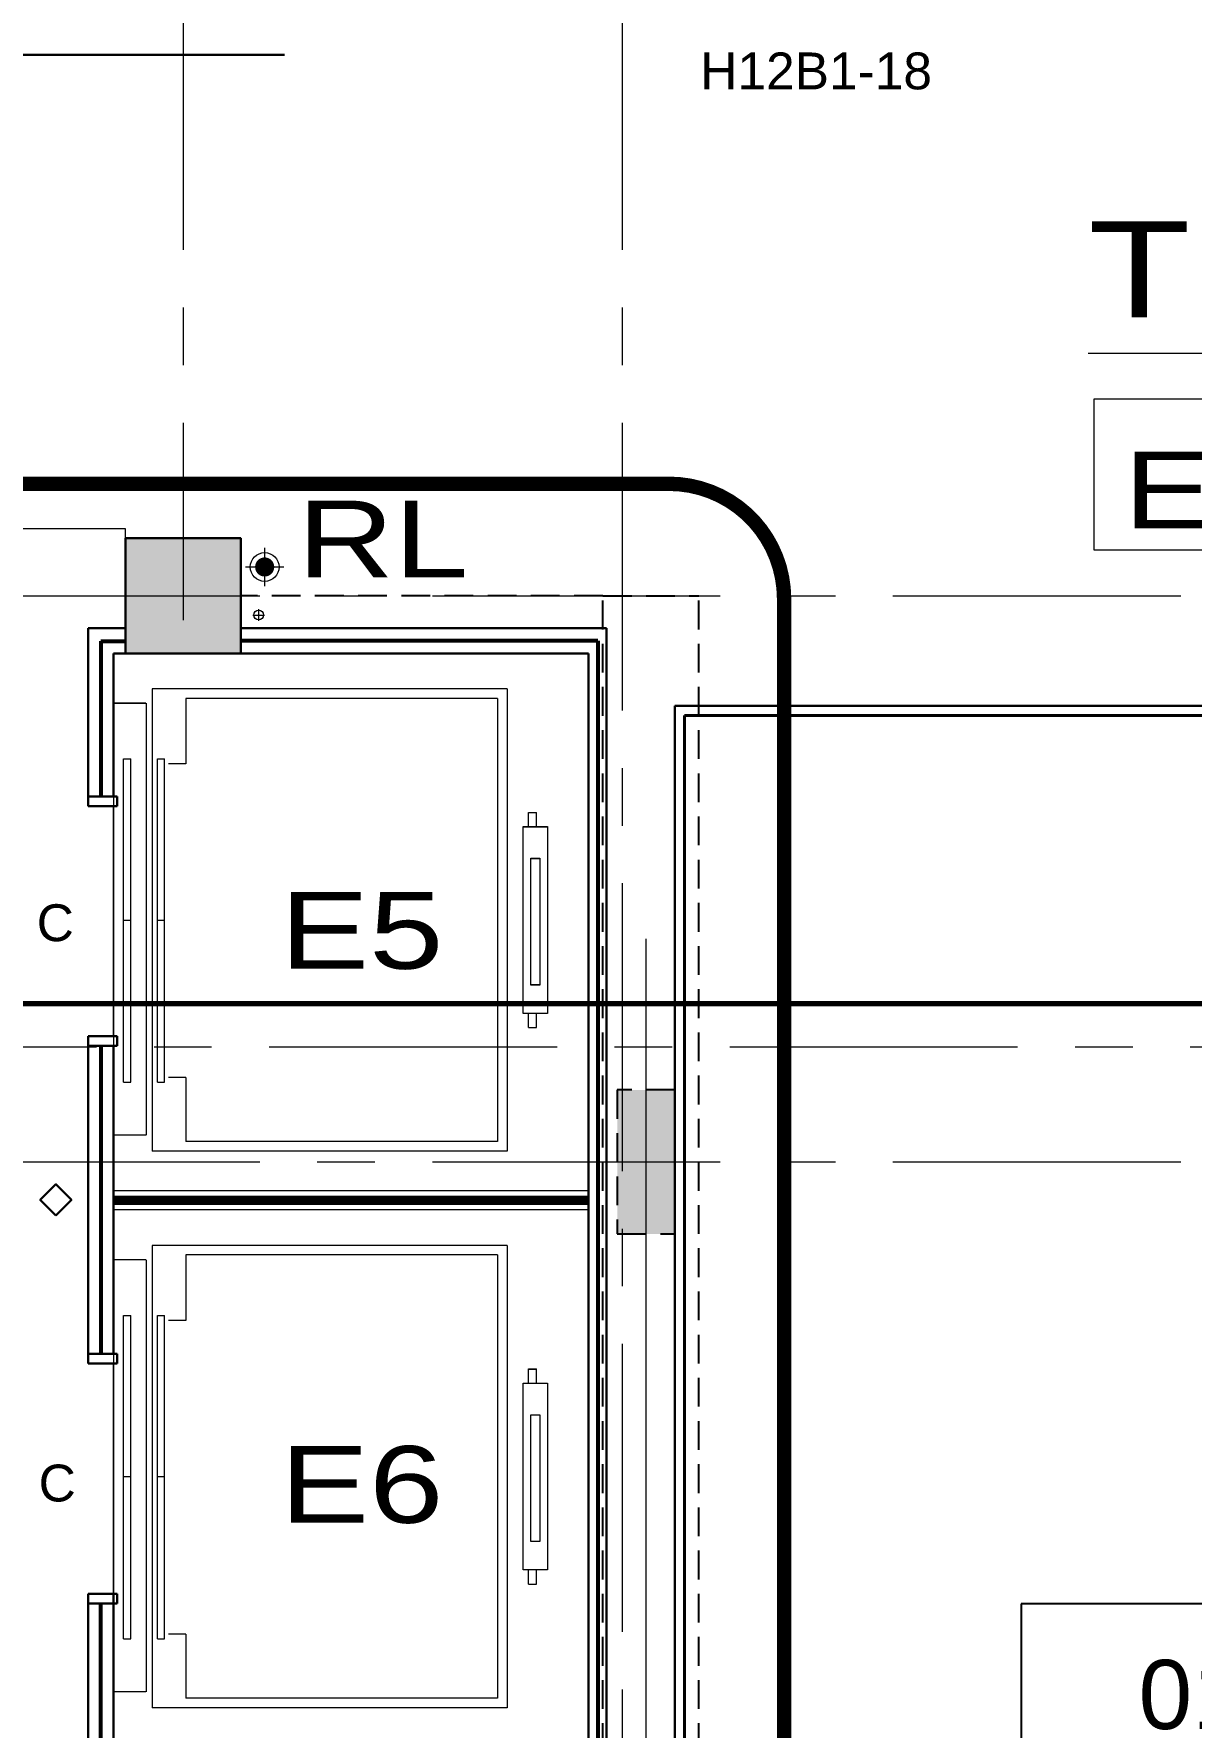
# Model space of a CAD drawing. Header units: inches. Extents: x -26575 to 27, y -11337 to 2257.
# Drawn here: x -22623.6 to -22382.4, y 785.4 to 1138.3 of the extents above; entities that cross this region are included whole.
import ezdxf
from ezdxf import colors
from ezdxf.entities.mleader import LeaderData, LeaderLine
from ezdxf.enums import TextEntityAlignment as Align
from ezdxf.math import Vec2, Vec3

# ---------------------------------------------------------------- set-up
doc = ezdxf.new("R2010")
doc.units = ezdxf.units.IN
doc.header["$LTSCALE"] = 48
doc.header["$MEASUREMENT"] = 0
for name, pattern in [('A106$0$CENTER', [2, 1.25, -0.25, 0.25, -0.25]), ('A112$0$CENTER', [2, 1.25, -0.25, 0.25, -0.25]), ('DASHED2', [0.375, 0.25, -0.125]), ('NB - 12th floor_plan$0$HIDDEN2', [0.1875, 0.125, -0.0625])]:
    doc.linetypes.add(name, pattern=pattern)
for name, color, linetype in [('A-Detl-Iden', 3, 'Continuous'), ('A106$0$A-ANNO-TEXT', 8, 'Continuous'), ('A106$0$A-AREA-IDEN', 8, 'Continuous'), ('A106$0$A-COLS FLR 4-12', 8, 'Continuous'), ('A106$0$A-DOOR-FRAM', 8, 'Continuous'), ('A106$0$A-ELEV-DDBT', 8, 'Continuous'), ('A106$0$A-FLOR-EVTR', 8, 'Continuous'), ('A106$0$A-FLOR-OPENING', 8, 'Continuous'), ('A106$0$A-FLOR-SLEEVE', 8, 'Continuous'), ('A106$0$A-GRID-GRDP0-15', 8, 'Continuous'), ('A106$0$A-ROOF-LEAD-3-12', 8, 'Continuous'), ('A106$0$A-SLAB-DEPRESSION', 8, 'Continuous'), ('A106$0$A-WALL-FULL-INTR', 8, 'Continuous'), ('A106$0$bc105-11 - A-WALL-FIRE', 8, 'Continuous'), ('A106$0$E-RISER-SLEEVE', 8, 'Continuous'), ('A106$0$Level 1', 8, 'Continuous'), ('A106$0$Level 19', 8, 'Continuous'), ('A106$0$S-BEAM-ELEV', 8, 'Continuous'), ('A112$0$A-ANNO-IDEN', 8, 'Continuous'), ('A112$0$A-ANNO-PATT- 4-12', 8, 'Continuous'), ('A112$0$A-ANNO-PATT-1-12', 8, 'Continuous'), ('A112$0$A-CLNG-OPNG', 8, 'Continuous'), ('A112$0$A-DOOR-FRAM', 8, 'Continuous'), ('A112$0$A-ELEV-DDBT', 8, 'Continuous'), ('A112$0$A-FLOR-EVTR', 8, 'Continuous'), ('A112$0$A-FLOR-SLAB', 8, 'Continuous'), ('A112$0$A-FLOR-SLEEVE', 8, 'Continuous'), ('A112$0$A-GRID-GRDP0-15', 8, 'Continuous'), ('A112$0$A-ROOF-LEAD-3-12', 8, 'A112$0$CENTER'), ('A112$0$A-SLAB-DEPRESSION', 8, 'Continuous'), ('A112$0$A-WALL-FULL-INTR', 8, 'Continuous'), ('A112$0$bc112 - A-WALL-FIRE', 8, 'Continuous'), ('A112$0$E-RISER-SLEEVE', 8, 'Continuous'), ('A112$0$Level 19', 8, 'Continuous'), ('A112$0$S-BEAM-ELEV', 8, 'Continuous'), ('A612$0$A-CLNG-OPNG', 8, 'Continuous'), ('A612$0$A-COLS-COL1-12', 8, 'Continuous'), ('A612$0$A-FLOR-SLEEVE', 8, 'Continuous'), ('ANNTEXT', 6, 'Continuous'), ('E-FIRE', 234, 'Continuous'), ('E-Lite-Exit', 13, 'Continuous'), ('E-TEXT', 6, 'Continuous'), ('G-Anno', 6, 'Continuous'), ('G-TEXT', 6, 'Continuous'), ('NB - 12th floor_plan$0$STCBEAMS', 1, 'NB - 12th floor_plan$0$HIDDEN2'), ('NB - 12th floor_plan$0$STCCOLS1', 1, 'NB - 12th floor_plan$0$HIDDEN2'), ('NB - 12th floor_plan$0$STSBEAMS1', 1, 'NB - 12th floor_plan$0$HIDDEN2'), ('XREF', 7, 'Continuous')]:
    doc.layers.add(name, color=color, linetype=linetype)
doc.layers.add('E-Fire-Covr', color=240, linetype='Continuous', lineweight=70, plot=False)
doc.styles.add('A106$0$style-Arial', font='arial.ttf')
doc.styles.add('A112$0$Arial', font='arial.ttf', dxfattribs={"height": 0.076839})
doc.styles.add('M08', font='arial.ttf', dxfattribs={"height": 7.68})
doc.styles.add('M10', font='arial.ttf', dxfattribs={"height": 9.6})
doc.styles.add('MAMEP ANNO', font='arial.ttf', dxfattribs={"height": 0.078125})
doc.styles.add('P10', font='arial.ttf', dxfattribs={"height": 0.1})
doc.styles.get("Standard").update_dxf_attribs({"font": 'simplex.shx'})

# ---------------------------------------------------------------- blocks, each defined once
blk = doc.blocks.new('A106$0$400#_cab_1')
at = {"layer": 'A106$0$A-FLOR-EVTR', "linetype": 'Continuous', "lineweight": 0}
for p, q in [((8.11, 48.31), (8.11, -48.07)), ((82.11, 48.31), (8.11, 48.31)), ((80.11, 46.31), (15.11, 46.31)), ((15.11, 46.31), (15.11, 32.67)), ((80.11, 46.31), (80.11, -46.07)), ((82.11, 48.31), (82.11, -48.07)), ((6.8, 45.28), (0.01, 45.28)), ((6.86, 45.28), (6.86, -44.73)), ((2.14, -33.69), (2.14, 33.69)), ((2.14, 33.69), (3.64, 33.69)), ((3.64, -33.69), (3.64, 33.69)), ((9.2, -33.69), (9.2, 33.69)), ((9.2, 33.69), (10.7, 33.69)), ((10.7, -33.69), (10.7, 33.69)), ((15.11, 32.67), (11.51, 32.67)), ((86.51, 19.58), (86.51, 22.53)), ((86.51, 22.53), (88.19, 22.53)), ((86.51, 22.53), (87.65, 22.53)), ((88.19, 19.58), (88.19, 22.53)), ((85.46, 19.58), (90.5, 19.58)), ((85.46, -19.34), (85.46, 19.58)), ((90.5, 19.58), (90.5, -19.34)), ((87.06, 12.98), (88.9, 12.98)), ((87.06, -13.42), (87.06, 12.98)), ((88.9, 12.98), (88.9, -13.42)), ((2.14, 0.12), (3.64, 0.12)), ((9.2, 0.12), (10.7, 0.12)), ((88.9, -13.42), (87.06, -13.42)), ((90.5, -19.34), (85.46, -19.34)), ((86.51, -22.3), (86.51, -19.34)), ((88.19, -22.3), (88.19, -19.34)), ((86.51, -22.3), (88.19, -22.3)), ((86.51, -22.3), (87.65, -22.3)), ((2.14, -33.69), (3.64, -33.69)), ((9.2, -33.69), (10.7, -33.69)), ((15.11, -32.7), (11.51, -32.7)), ((15.11, -32.7), (15.11, -46.07)), ((6.8, -44.73), (0.04, -44.73)), ((82.11, -48.07), (8.11, -48.07)), ((80.11, -46.07), (15.11, -46.07))]:
    blk.add_line(p, q, dxfattribs=at)
blk = doc.blocks.new('*D343', base_point=(0, 0))
at = {"layer": 'A106$0$A-FLOR-SLEEVE', "linetype": 'Continuous', "lineweight": 0}
for p, q in [((0, -4), (0, 4)), ((-4, 0), (4, 0))]:
    blk.add_line(p, q, dxfattribs=at)
blk = doc.blocks.new('*U342')
at = {"layer": 'A106$0$A-FLOR-SLEEVE', "linetype": 'Continuous', "lineweight": 13}
blk.add_circle((0, 0), 3, dxfattribs=at)
at = {"layer": 'A106$0$A-FLOR-SLEEVE', "linetype": 'Continuous', "lineweight": 0}
blk.add_blockref('*D343', (0, 0), dxfattribs=at)
blk = doc.blocks.new('*D348', base_point=(0, 0))
at = {"linetype": 'Continuous', "lineweight": 0}
for p, q in [((-1.19, 0), (1.19, 0)), ((0, -1.19), (0, 1.19))]:
    blk.add_line(p, q, dxfattribs=at)
blk = doc.blocks.new('*U347')
at = {"layer": 'A106$0$E-RISER-SLEEVE', "linetype": 'Continuous', "lineweight": 13}
blk.add_circle((0, 0), 1, dxfattribs=at)
at = {"linetype": 'Continuous', "lineweight": 0}
blk.add_blockref('*D348', (0, 0), dxfattribs=at)
blk = doc.blocks.new('A106')
at = {"layer": 'A106$0$A-ROOF-LEAD-3-12', "lineweight": 13, "extrusion": (0, 0, -1)}
h = blk.add_hatch(color=256, dxfattribs=at)
edge = h.paths.add_edge_path()
edge.add_arc((22575.52, 1027.17), 2, 0, 360)
at = {"layer": 'A106$0$A-AREA-IDEN', "lineweight": 30}
blk.add_line((-22751.36, 1133.94, 0.21), (-22571.41, 1133.94, 0.21), dxfattribs=at)
at = {"layer": 'A106$0$A-COLS FLR 4-12', "lineweight": 0}
blk.add_line((-22496.02, 629.16), (-22496.02, 949.67), dxfattribs=at)
at = {"layer": 'A106$0$A-DOOR-FRAM', "lineweight": 30}
for p, q in [((-22612.3, 977.35), (-22612.3, 979.35)), ((-22612.3, 979.35), (-22606.29, 979.35)), ((-22606.29, 979.35), (-22606.29, 977.35)), ((-22606.29, 977.35), (-22612.3, 977.35)), ((-22612.3, 927.35), (-22612.3, 929.35)), ((-22612.3, 929.35), (-22606.29, 929.35)), ((-22606.29, 929.35), (-22606.29, 927.35)), ((-22606.29, 927.35), (-22612.3, 927.35)), ((-22612.29, 861.16), (-22612.29, 863.16)), ((-22612.29, 863.16), (-22606.29, 863.16)), ((-22606.29, 861.16), (-22612.29, 861.16)), ((-22606.29, 863.16), (-22606.29, 861.16)), ((-22612.29, 811.16), (-22612.29, 813.16)), ((-22612.29, 813.16), (-22606.29, 813.16)), ((-22606.29, 813.16), (-22606.29, 811.16)), ((-22606.29, 811.16), (-22612.29, 811.16))]:
    blk.add_line(p, q, dxfattribs=at)
at = {"layer": 'A106$0$A-ELEV-DDBT', "lineweight": 30}
blk.add_3dface([(-22619.04, 892), (-22622.29, 895.25), (-22619.04, 898.5), (-22615.79, 895.25)], dxfattribs=at)
at = {"layer": 'A106$0$A-FLOR-OPENING', "lineweight": 0}
blk.add_3dface([(-22508.02, 1009.16), (-22607.02, 1009.16), (-22607.02, 549.16), (-22508.02, 549.16)], dxfattribs=at)
at = {"layer": 'A106$0$A-GRID-GRDP0-15', "linetype": 'A106$0$CENTER', "lineweight": 0}
for p, q in [((-22592.52, 2113.24), (-22592.52, 1016.11)), ((-22501.02, 2113.24), (-22501.02, -676.9)), ((-23884.56, 1021.17), (-20452.76, 1021.17)), ((-24110.57, 927.16), (-20437.54, 927.16)), ((-23884.56, 903.16), (-20364.93, 903.16))]:
    blk.add_line(p, q, dxfattribs=at)
at = {"layer": 'A106$0$A-SLAB-DEPRESSION', "lineweight": 0}
for p, q in [((-22604.52, 1035.15), (-22757.52, 1035.15)), ((-22604.52, 1033.15), (-22604.52, 1035.15))]:
    blk.add_line(p, q, dxfattribs=at)
at = {"layer": 'A106$0$A-WALL-FULL-INTR', "lineweight": 30}
for p, q in [((-22612.3, 1014.43), (-22612.3, 979.35)), ((-22604.52, 1014.43), (-22612.3, 1014.43)), ((-22504.27, 1014.44), (-22580.52, 1014.44)), ((-22504.27, 1014.44), (-22504.27, 543.89)), ((-22607.03, 1009.16), (-22607.03, 979.35)), ((-22604.52, 1009.16), (-22607.03, 1009.16)), ((-22508.03, 1009.16), (-22583.52, 1009.16)), ((-22508.02, 1009.16), (-22508.02, 549.16)), ((-22612.3, 927.35), (-22612.29, 863.16)), ((-22607.02, 927.35), (-22607.02, 863.16)), ((-22607.02, 747.16), (-22607.02, 813.16)), ((-22612.29, 747.16), (-22612.3, 811.16))]:
    blk.add_line(p, q, dxfattribs=at)
at = {"layer": 'A106$0$bc105-11 - A-WALL-FIRE', "lineweight": 53}
for p, q in [((-22609.68, 1011.69), (-22604.52, 1011.69)), ((-22609.68, 1011.69), (-22609.67, 979.35)), ((-22506.06, 1011.81), (-22580.52, 1011.81)), ((-22506.06, 1011.81), (-22506.06, 546.52)), ((-22609.67, 927.35), (-22609.67, 863.16)), ((-22609.67, 747.16), (-22609.67, 811.16))]:
    blk.add_line(p, q, dxfattribs=at)
at = {"layer": 'A106$0$Level 19', "lineweight": 0}
for p, q in [((-22607.07, 977.35), (-22607.07, 929.35)), ((-22607.07, 861.16), (-22607.07, 813.16))]:
    blk.add_line(p, q, dxfattribs=at)
at = {"layer": 'A106$0$S-BEAM-ELEV', "lineweight": 13}
for p, q in [((-22507.93, 897.16), (-22607.05, 897.16)), ((-22507.93, 893.16), (-22607.05, 893.16))]:
    blk.add_line(p, q, dxfattribs=at)
at = {"layer": 'A106$0$A-FLOR-EVTR', "lineweight": 0}
for p in [(-22607.07, 953.47), (-22607.07, 837.47)]:
    blk.add_blockref('A106$0$400#_cab_1', p, dxfattribs=at)
at = {"layer": 'A106$0$A-FLOR-SLEEVE', "lineweight": 13}
blk.add_blockref('*U342', (-22575.52, 1027.17), dxfattribs=at)
blk.add_blockref('*U342', (-22575.52, 1027.17), dxfattribs=at)
at = {"layer": 'A106$0$E-RISER-SLEEVE', "lineweight": 13}
blk.add_blockref('*U347', (-22576.77, 1017.16), dxfattribs=at)
at = {"layer": 'A106$0$A-ANNO-TEXT', "lineweight": 13, "style": 'A106$0$style-Arial', "width": 1.246875}
blk.add_text('RL', height=16, dxfattribs=at).set_placement((-22568.68, 1040.99, 0.21), align=Align.TOP_LEFT)
at = {"layer": 'A106$0$Level 1', "lineweight": 70, "style": 'A106$0$style-Arial', "width": 1.246875}
for s, p in [('E5', (-22572.34, 943.43)), ('E6', (-22572.34, 827.95))]:
    blk.add_text(s, height=16, dxfattribs=at).set_placement(p)
blk = doc.blocks.new('A$C420D110D')
blk.add_line((48, 24), (0, 24))
blk.add_lwpolyline([(0, 48), (0, 0), (48, 0), (48, 48)], close=True)
at = {"layer": 'G-TEXT', "color": 6, "style": 'P10'}
for tag, p in [('M3.01', (23.76, 35.4)), ('01', (24.33, 11.4))]:
    blk.add_attdef(tag, text='', height=9.6, dxfattribs=at).set_placement(p, align=Align.MIDDLE)
blk = doc.blocks.new('A112')
at = {"layer": 'A112$0$A-ROOF-LEAD-3-12', "lineweight": 13, "extrusion": (0, 0, -1)}
h = blk.add_hatch(color=256, dxfattribs=at)
edge = h.paths.add_edge_path()
edge.add_arc((22575.52, 1027.17), 2, 0, 360)
at = {"layer": 'A112$0$A-ANNO-IDEN', "lineweight": 30}
blk.add_line((-22751.36, 1133.94, 0.21), (-22571.41, 1133.94, 0.21), dxfattribs=at)
at = {"layer": 'A112$0$A-ANNO-IDEN', "lineweight": 13}
blk.add_line((-22403.83, 1071.71, 0.21), (-22258.29, 1071.71, 0.21), dxfattribs=at)
blk.add_3dface([(-22402.63, 1062.2, 0.21), (-22295.85, 1062.2, 0.21), (-22295.85, 1030.67, 0.21), (-22402.63, 1030.67, 0.21)], dxfattribs=at)
at = {"layer": 'A112$0$A-ANNO-PATT- 4-12', "lineweight": 30}
blk.add_solid([(-22490.02, 918.16), (-22502.02, 918.16), (-22490.02, 888.16), (-22502.02, 888.16)], dxfattribs=at)
at = {"layer": 'A112$0$A-ANNO-PATT-1-12', "lineweight": 30}
blk.add_solid([(-22580.52, 1009.16), (-22580.52, 1033.16), (-22604.52, 1009.16), (-22604.52, 1033.16)], dxfattribs=at)
at = {"layer": 'A112$0$A-CLNG-OPNG', "lineweight": 30}
blk.add_3dface([(-22489.99, 998.21), (-22155.03, 998.21), (-22155.03, 562.12), (-22489.99, 562.12)], dxfattribs=at)
at = {"layer": 'A112$0$A-DOOR-FRAM', "lineweight": 30}
for p, q in [((-22612.3, 977.35), (-22612.3, 979.35)), ((-22612.3, 979.35), (-22606.29, 979.35)), ((-22606.29, 979.35), (-22606.29, 977.35)), ((-22606.29, 977.35), (-22612.3, 977.35)), ((-22612.3, 927.35), (-22612.3, 929.35)), ((-22612.3, 929.35), (-22606.29, 929.35)), ((-22606.29, 929.35), (-22606.29, 927.35)), ((-22606.29, 927.35), (-22612.3, 927.35)), ((-22612.29, 861.16), (-22612.29, 863.16)), ((-22612.29, 863.16), (-22606.29, 863.16)), ((-22606.29, 861.16), (-22612.29, 861.16)), ((-22606.29, 863.16), (-22606.29, 861.16)), ((-22612.29, 811.16), (-22612.29, 813.16)), ((-22612.29, 813.16), (-22606.29, 813.16)), ((-22606.29, 813.16), (-22606.29, 811.16)), ((-22606.29, 811.16), (-22612.29, 811.16))]:
    blk.add_line(p, q, dxfattribs=at)
at = {"layer": 'A112$0$A-ELEV-DDBT', "lineweight": 30}
blk.add_3dface([(-22619.04, 892), (-22622.29, 895.25), (-22619.04, 898.5), (-22615.79, 895.25)], dxfattribs=at)
at = {"layer": 'A112$0$A-FLOR-EVTR', "lineweight": 0}
for p, q in [((-22598.96, 1001.77), (-22598.96, 905.4)), ((-22524.96, 1001.77), (-22598.96, 1001.77)), ((-22526.96, 999.77), (-22591.96, 999.77)), ((-22591.96, 999.77), (-22591.96, 986.14)), ((-22526.96, 999.77), (-22526.96, 907.4)), ((-22524.96, 1001.77), (-22524.96, 905.4)), ((-22600.27, 998.74), (-22607.05, 998.74)), ((-22600.21, 998.74), (-22600.21, 908.74)), ((-22604.92, 919.78), (-22604.92, 987.16)), ((-22604.92, 987.16), (-22603.42, 987.16)), ((-22603.42, 919.78), (-22603.42, 987.16)), ((-22597.87, 919.78), (-22597.87, 987.16)), ((-22597.87, 987.16), (-22596.37, 987.16)), ((-22596.37, 919.78), (-22596.37, 987.16)), ((-22591.96, 986.14), (-22595.56, 986.14)), ((-22520.56, 973.04), (-22520.56, 976)), ((-22520.56, 976), (-22518.88, 976)), ((-22520.56, 976), (-22519.42, 976)), ((-22518.88, 973.04), (-22518.88, 976)), ((-22521.61, 973.04), (-22516.57, 973.04)), ((-22521.61, 934.13), (-22521.61, 973.04)), ((-22516.57, 973.04), (-22516.57, 934.13)), ((-22520.01, 966.44), (-22518.17, 966.44)), ((-22520.01, 940.04), (-22520.01, 966.44)), ((-22518.17, 966.44), (-22518.17, 940.04)), ((-22604.92, 953.58), (-22603.42, 953.58)), ((-22597.87, 953.59), (-22596.37, 953.59)), ((-22518.17, 940.04), (-22520.01, 940.04)), ((-22516.57, 934.13), (-22521.61, 934.13)), ((-22520.56, 931.17), (-22520.56, 934.13)), ((-22518.88, 931.17), (-22518.88, 934.13)), ((-22520.56, 931.17), (-22518.88, 931.17)), ((-22520.56, 931.17), (-22519.42, 931.17)), ((-22604.92, 919.78), (-22603.42, 919.78)), ((-22597.87, 919.78), (-22596.37, 919.78)), ((-22591.96, 920.76), (-22595.56, 920.76)), ((-22591.96, 920.76), (-22591.96, 907.4)), ((-22600.27, 908.74), (-22607.03, 908.74)), ((-22526.96, 907.4), (-22591.96, 907.4)), ((-22524.96, 905.4), (-22598.96, 905.4)), ((-22600.27, 882.75), (-22607.05, 882.75)), ((-22600.21, 882.75), (-22600.21, 792.75)), ((-22598.96, 885.78), (-22598.96, 789.4)), ((-22524.96, 885.78), (-22598.96, 885.78)), ((-22526.96, 883.78), (-22591.96, 883.78)), ((-22591.96, 883.78), (-22591.96, 870.14)), ((-22526.96, 883.78), (-22526.96, 791.4)), ((-22524.96, 885.78), (-22524.96, 789.4)), ((-22604.92, 803.79), (-22604.92, 871.16)), ((-22604.92, 871.16), (-22603.42, 871.16)), ((-22603.42, 803.79), (-22603.42, 871.16)), ((-22597.87, 803.79), (-22597.87, 871.16)), ((-22597.87, 871.16), (-22596.37, 871.16)), ((-22596.37, 803.79), (-22596.37, 871.16)), ((-22591.96, 870.14), (-22595.56, 870.14)), ((-22520.56, 857.05), (-22520.56, 860.01)), ((-22520.56, 860.01), (-22518.88, 860.01)), ((-22520.56, 860.01), (-22519.42, 860.01)), ((-22518.88, 857.05), (-22518.88, 860.01)), ((-22521.61, 857.05), (-22516.57, 857.05)), ((-22521.61, 818.13), (-22521.61, 857.05)), ((-22516.57, 857.05), (-22516.57, 818.13)), ((-22520.01, 850.45), (-22518.17, 850.45)), ((-22520.01, 824.05), (-22520.01, 850.45)), ((-22518.17, 850.45), (-22518.17, 824.05)), ((-22604.92, 837.59), (-22603.42, 837.59)), ((-22597.87, 837.6), (-22596.37, 837.6)), ((-22518.17, 824.05), (-22520.01, 824.05)), ((-22516.57, 818.13), (-22521.61, 818.13)), ((-22520.56, 815.18), (-22520.56, 818.13)), ((-22518.88, 815.18), (-22518.88, 818.13)), ((-22520.56, 815.18), (-22518.88, 815.18)), ((-22520.56, 815.18), (-22519.42, 815.18)), ((-22591.96, 804.77), (-22595.56, 804.77)), ((-22591.96, 804.77), (-22591.96, 791.4)), ((-22604.92, 803.79), (-22603.42, 803.79)), ((-22597.87, 803.79), (-22596.37, 803.79)), ((-22600.27, 792.75), (-22607.03, 792.75)), ((-22526.96, 791.4), (-22591.96, 791.4)), ((-22524.96, 789.4), (-22598.96, 789.4))]:
    blk.add_line(p, q, dxfattribs=at)
at = {"layer": 'A112$0$A-FLOR-SLAB', "lineweight": 0}
blk.add_line((-22604.52, 1033.15), (-22604.52, 1035.15), dxfattribs=at)
blk.add_3dface([(-22508.02, 1009.16), (-22607.02, 1009.16), (-22607.02, 549.16), (-22508.02, 549.16)], dxfattribs=at)
at = {"layer": 'A112$0$A-FLOR-SLEEVE', "lineweight": 0}
for p, q in [((-22575.52, 1023.17), (-22575.52, 1031.17)), ((-22575.52, 1023.17), (-22575.52, 1031.17)), ((-22579.52, 1027.17), (-22571.52, 1027.17)), ((-22579.52, 1027.17), (-22571.52, 1027.17))]:
    blk.add_line(p, q, dxfattribs=at)
at = {"layer": 'A112$0$A-FLOR-SLEEVE', "lineweight": 13}
blk.add_circle((-22575.52, 1027.17), 3, dxfattribs=at)
blk.add_circle((-22575.52, 1027.17), 3, dxfattribs=at)
at = {"layer": 'A112$0$A-GRID-GRDP0-15', "linetype": 'A112$0$CENTER', "lineweight": 0}
for p, q in [((-22592.52, 2113.24), (-22592.52, 1016.11)), ((-22501.02, 2113.24), (-22501.02, -676.9)), ((-23884.56, 1021.17), (-20452.76, 1021.17)), ((-24110.57, 927.16), (-20437.54, 927.16)), ((-23884.56, 903.16), (-20364.93, 903.16))]:
    blk.add_line(p, q, dxfattribs=at)
at = {"layer": 'A112$0$A-SLAB-DEPRESSION', "lineweight": 0}
blk.add_line((-22604.52, 1035.15), (-22757.52, 1035.15), dxfattribs=at)
at = {"layer": 'A112$0$A-WALL-FULL-INTR', "lineweight": 30}
for p, q in [((-22612.3, 1014.43), (-22612.3, 979.35)), ((-22604.52, 1014.43), (-22612.3, 1014.43)), ((-22504.27, 1014.44), (-22580.52, 1014.44)), ((-22504.27, 1014.44), (-22504.27, 543.89)), ((-22607.03, 1009.16), (-22607.03, 979.35)), ((-22604.52, 1009.16), (-22607.03, 1009.16)), ((-22508.03, 1009.16), (-22583.52, 1009.16)), ((-22508.02, 1009.16), (-22508.02, 549.16)), ((-22612.3, 927.35), (-22612.29, 863.16)), ((-22607.02, 927.35), (-22607.02, 863.16)), ((-22607.02, 747.16), (-22607.02, 813.16)), ((-22612.29, 747.16), (-22612.3, 811.16))]:
    blk.add_line(p, q, dxfattribs=at)
at = {"layer": 'A112$0$bc112 - A-WALL-FIRE', "lineweight": 53}
for p, q in [((-22609.68, 1011.69), (-22604.52, 1011.69)), ((-22609.68, 1011.69), (-22609.67, 979.35)), ((-22506.06, 1011.81), (-22580.52, 1011.81)), ((-22506.06, 1011.81), (-22506.06, 546.52)), ((-22609.67, 927.35), (-22609.67, 863.16)), ((-22609.67, 747.16), (-22609.67, 811.16))]:
    blk.add_line(p, q, dxfattribs=at)
at = {"layer": 'A112$0$E-RISER-SLEEVE', "lineweight": 0}
for p, q in [((-22577.96, 1017.16), (-22575.59, 1017.16)), ((-22576.77, 1015.97), (-22576.77, 1018.34))]:
    blk.add_line(p, q, dxfattribs=at)
at = {"layer": 'A112$0$E-RISER-SLEEVE', "lineweight": 13}
blk.add_circle((-22576.77, 1017.16), 1, dxfattribs=at)
at = {"layer": 'A112$0$Level 19', "lineweight": 0}
for p, q in [((-22607.07, 977.35), (-22607.07, 929.35)), ((-22607.07, 861.16), (-22607.07, 813.16))]:
    blk.add_line(p, q, dxfattribs=at)
at = {"layer": 'A112$0$S-BEAM-ELEV', "lineweight": 13}
for p, q in [((-22507.93, 897.16), (-22607.05, 897.16)), ((-22507.93, 893.16), (-22607.05, 893.16))]:
    blk.add_line(p, q, dxfattribs=at)
at = {"layer": 'A112$0$A-ANNO-IDEN', "lineweight": 13, "attachment_point": 7, "line_spacing_factor": 0.6, "style": 'A112$0$Arial'}
for s, insert, char_height in [('\\H1x;\\W1.24688;TEL "B"', (-22403.83, 1079.19, 0.21), 20), ('\\H1x;\\W1.24688;E1206B', (-22396.45, 1034.98, 0.21), 16)]:
    blk.add_mtext(s, dxfattribs=dict(at, insert=insert, char_height=char_height))
blk = doc.blocks.new('A612')
at = {"layer": 'A612$0$A-CLNG-OPNG', "lineweight": 40}
for p in [(-22155.02, 996.21), (-22488.02, 562.12)]:
    blk.add_line(p, (-22488.02, 996.21), dxfattribs=at)
at = {"layer": 'A612$0$A-COLS-COL1-12', "lineweight": 30}
blk.add_3dface([(-22604.52, 1033.16), (-22604.52, 1009.16), (-22580.52, 1009.16), (-22580.52, 1033.16)], dxfattribs=at)
at = {"layer": 'A612$0$A-FLOR-SLEEVE', "lineweight": 0}
for p, q in [((-22575.52, 1023.17), (-22575.52, 1031.17)), ((-22575.52, 1023.17), (-22575.52, 1031.17)), ((-22579.52, 1027.17), (-22571.52, 1027.17)), ((-22579.52, 1027.17), (-22571.52, 1027.17))]:
    blk.add_line(p, q, dxfattribs=at)
at = {"layer": 'A612$0$A-FLOR-SLEEVE', "lineweight": 13}
blk.add_circle((-22575.52, 1027.17), 3, dxfattribs=at)
blk.add_circle((-22575.52, 1027.17), 3, dxfattribs=at)
blk = doc.blocks.new('NB - 12th floor_plan')
at = {"layer": 'NB - 12th floor_plan$0$STCBEAMS'}
for p, q in [((-22505.03, 1021.16, 0), (-22580.52, 1021.16, 0)), ((-22505.03, 537.16, 0), (-22505.03, 1021.16, 0)), ((-22505.02, 1021.16), (-22485.03, 1021.16)), ((-22485.03, 537.16, 0), (-22485.03, 1021.16, 0))]:
    blk.add_line(p, q, dxfattribs=at)
at = {"layer": 'NB - 12th floor_plan$0$STCCOLS1', "elevation": 0}
blk.add_lwpolyline([(-22604.52, 1033.16), (-22580.52, 1033.16), (-22580.52, 1009.16), (-22604.52, 1009.16)], close=True, dxfattribs=at)
at = {"layer": 'NB - 12th floor_plan$0$STCCOLS1'}
blk.add_lwpolyline([(-22502.02, 888.16), (-22490.02, 888.16), (-22490.02, 918.16), (-22502.02, 918.16)], close=True, dxfattribs=at)
at = {"layer": 'NB - 12th floor_plan$0$STSBEAMS1', "linetype": 'Continuous', "ltscale": 0.4, "const_width": 2, "elevation": 0}
blk.add_lwpolyline([(-22607.02, 895.17), (-22508.03, 895.16)], dxfattribs=at)
blk = doc.blocks.new('*U164')
at = {"layer": 'E-Fire-Covr'}
blk.add_lwpolyline([(10.15, 322), (318, 322), (318, -314), (-318, -314), (-318, 322), (-9.51, 322)], dxfattribs=at)
blk = doc.blocks.new('MLD-KeyNote')
at = {"color": 0, "linetype": 'Continuous', "transparency": 16777216}
blk.add_lwpolyline([(-0.09375, -0.09375), (0.09375, -0.09375), (0.09375, 0.09375), (-0.09375, 0.09375)], close=True, dxfattribs=at)
at = {"color": 0, "linetype": 'ByBlock', "transparency": 16777216, "style": 'MAMEP ANNO'}
blk.add_attdef('ID', text='', height=0.10156, dxfattribs=at).set_placement((0, 0), align=Align.MIDDLE_CENTER)
blk = doc.blocks.new('*U182')
at = {"color": 21, "linetype": 'ByBlock'}
ml = blk.add_multileader_mtext('Standard', dxfattribs=at)
ml.set_content('', color=21, style='MAMEP ANNO')
ml.set_leader_properties(color=256)
ml.build(insert=Vec2(0, 0))
ml.multileader.update_dxf_attribs({"has_dogleg": 0, "text_right_attachment_type": 3, "dogleg_length": 3.84, "arrow_head_size": 7.5, "scale": 96})
ctx = ml.context
ctx.base_point, ctx.scale, ctx.char_height, ctx.arrow_head_size, ctx.landing_gap_size, ctx.plane_origin = Vec3(-19.93, 11.25), 96, 7.5, 7.5, 3.75, Vec3(12.43, 11.25)
ctx.right_attachment, ctx.text_align_type = 3, 2
notes = []
notes.append((ctx, [(0, (1, 1, 0), (356.57, 11.25), (-1, 0), 369, [(0, [(12.43, 11.25)], 0, [])])]))
ctx.mtext.insert, ctx.mtext.alignment, ctx.mtext.flow_direction = Vec3(-16.18, 15), 3, 5
ml = blk.add_multileader_mtext('Standard', dxfattribs=at)
ml.set_content('', color=21, style='MAMEP ANNO')
ml.set_leader_properties(color=256)
ml.build(insert=Vec2(0, 0))
ml.multileader.update_dxf_attribs({"has_dogleg": 0, "text_right_attachment_type": 3, "dogleg_length": 3.84, "arrow_head_size": 7.5, "scale": 96})
ctx = ml.context
ctx.base_point, ctx.scale, ctx.char_height, ctx.arrow_head_size, ctx.landing_gap_size, ctx.plane_origin = Vec3(-19.93, -11.25), 96, 7.5, 7.5, 3.75, Vec3(12.43, -11.25)
ctx.right_attachment, ctx.text_align_type = 3, 2
notes.append((ctx, [(0, (1, 1, 0), (356.57, -11.25), (-1, 0), 369, [(0, [(12.43, -11.25)], 0, [])])]))
ctx.mtext.insert, ctx.mtext.alignment, ctx.mtext.flow_direction = Vec3(-16.18, -7.5), 3, 5
for ctx, leaders in notes:
    for number, flags, end, landing, length, lines in leaders:
        leader = LeaderData()
        leader.index, (leader.has_last_leader_line, leader.has_dogleg_vector, leader.attachment_direction) = number, flags
        leader.last_leader_point, leader.dogleg_vector, leader.dogleg_length = Vec3(end), Vec3(landing), length
        for number, points, colour, breaks in lines:
            line = LeaderLine()
            line.index, line.vertices, line.color, line.breaks = number, Vec3.list(points), colors.encode_raw_color(colour), breaks
            leader.lines.append(line)
        ctx.leaders.append(leader)

msp = doc.modelspace()

# ---------------------------------------------------------------- linework, layer by layer
at = {"layer": 'A-Detl-Iden', "linetype": 'DASHED2', "const_width": 3, "flags": 128}
msp.add_lwpolyline([(-23819.09, 1044.51), (-22491.25, 1044.51, -0.414214), (-22467.25, 1020.51), (-22467.25, 546.88, -0.414214), (-22491.25, 522.88), (-23819.09, 522.88, -0.414214), (-23843.09, 546.88), (-23843.09, 1020.51, -0.414214)], format="xyb", close=True, dxfattribs=at)

# ---------------------------------------------------------------- block references
at = {"layer": 'E-FIRE'}
msp.add_blockref('*U164', (-22592.52, 1250.09), dxfattribs=at)
at = {"layer": 'E-Lite-Exit'}
msp.add_blockref('*U182', (-22681.08, 1056.1), dxfattribs=at)
at = {"layer": 'G-Anno'}
ref = msp.add_blockref('A$C420D110D', (-22417.81, 739.08), dxfattribs=dict(at, xscale=1.5, yscale=1.5, zscale=1.5))
ref.add_attrib('01', 'E2201', dxfattribs={"layer": 'G-TEXT', "color": 6, "height": 14.402, "style": 'M10'}).set_placement((-22381.32, 756.18), align=Align.MIDDLE)
ref.add_attrib('M3.01', '01', dxfattribs={"layer": 'G-TEXT', "color": 6, "height": 14.402, "style": 'M10'}).set_placement((-22382.18, 792.18), align=Align.MIDDLE)
at = {"layer": 'XREF'}
for name in ['A106', 'A112', 'NB - 12th floor_plan', 'A612']:
    msp.add_blockref(name, (0, 0), dxfattribs=at)

# ---------------------------------------------------------------- texts
at = {"layer": 'ANNTEXT', "insert": (-22484.72, 1134.4), "char_height": 7.68, "attachment_point": 1, "style": 'M08'}
msp.add_mtext_dynamic_manual_height_columns('H12B1-18', width=59.1811, gutter_width=1, heights=[0], dxfattribs=at)
at = {"layer": 'E-TEXT', "style": 'M08'}
for p in [(-22623.04, 949.18), (-22622.64, 832.4)]:
    msp.add_text('C', height=7.68, dxfattribs=at).set_placement(p)

# ---------------------------------------------------------------- leaders
at = {"layer": 'E-TEXT'}
ml = msp.add_multileader_block('Standard', dxfattribs=at)
ml.set_content('MLD-KeyNote', color=256, scale=96)
ml.set_attribute('ID', '1', width=0)
ml.set_leader_properties(color=256, linetype='Continuous')
ml.build(insert=Vec2(0, 0))
ml.multileader.update_dxf_attribs({"has_dogleg": 0, "text_left_attachment_type": 2, "text_right_attachment_type": 2, "dogleg_length": 3.84, "arrow_head_size": 12, "scale": 96})
ctx = ml.context
ctx.base_point, ctx.scale, ctx.char_height, ctx.arrow_head_size, ctx.landing_gap_size, ctx.plane_origin = Vec3(-22030.51, 972.83), 96, 737.28, 12, 384, Vec3(-22056.93, 1001.76)
ctx.left_attachment, ctx.right_attachment = 2, 2
notes = []
notes.append((ctx, [(0, (1, 1, 0), (-22399.51, 972.83), (1, 0), 369, [(0, [(-22069.13, 1001.47), (-22040.23, 972.83)], 0, [])])]))
ctx.block.insert = Vec3(-22021.51, 972.83)
for ctx, leaders in notes:
    for number, flags, end, landing, length, lines in leaders:
        leader = LeaderData()
        leader.index, (leader.has_last_leader_line, leader.has_dogleg_vector, leader.attachment_direction) = number, flags
        leader.last_leader_point, leader.dogleg_vector, leader.dogleg_length = Vec3(end), Vec3(landing), length
        for number, points, colour, breaks in lines:
            line = LeaderLine()
            line.index, line.vertices, line.color, line.breaks = number, Vec3.list(points), colors.encode_raw_color(colour), breaks
            leader.lines.append(line)
        ctx.leaders.append(leader)

doc.saveas('drawing.dxf')
